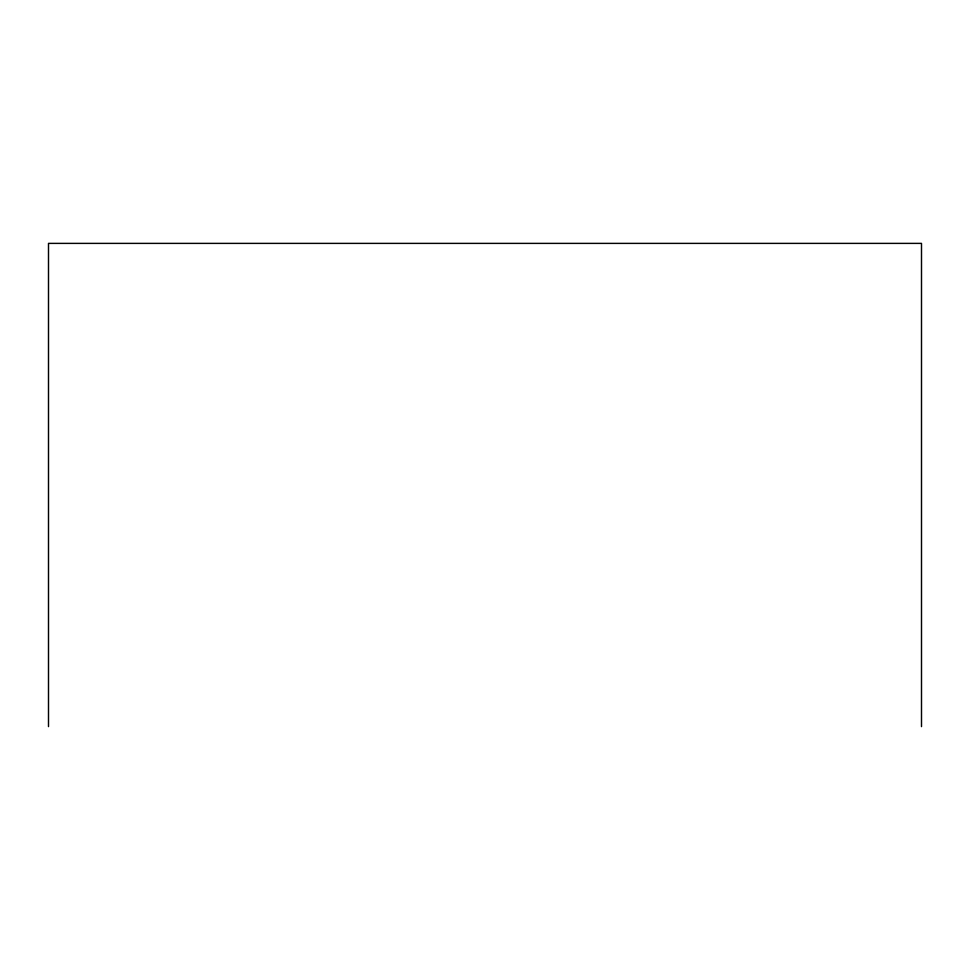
<?xml version="1.0" encoding="UTF-8"?>
<svg xmlns="http://www.w3.org/2000/svg" width="970" height="970" viewBox="0 0 970 970"><rect width="100%" height="100%" fill="white"/><g stroke="black" fill="none" stroke-linecap="round" stroke-linejoin="round"><path stroke-width="1.45" d="M921.5 726.615L921.5 243.385L48.5 243.385L48.5 726.615"/></g></svg>
